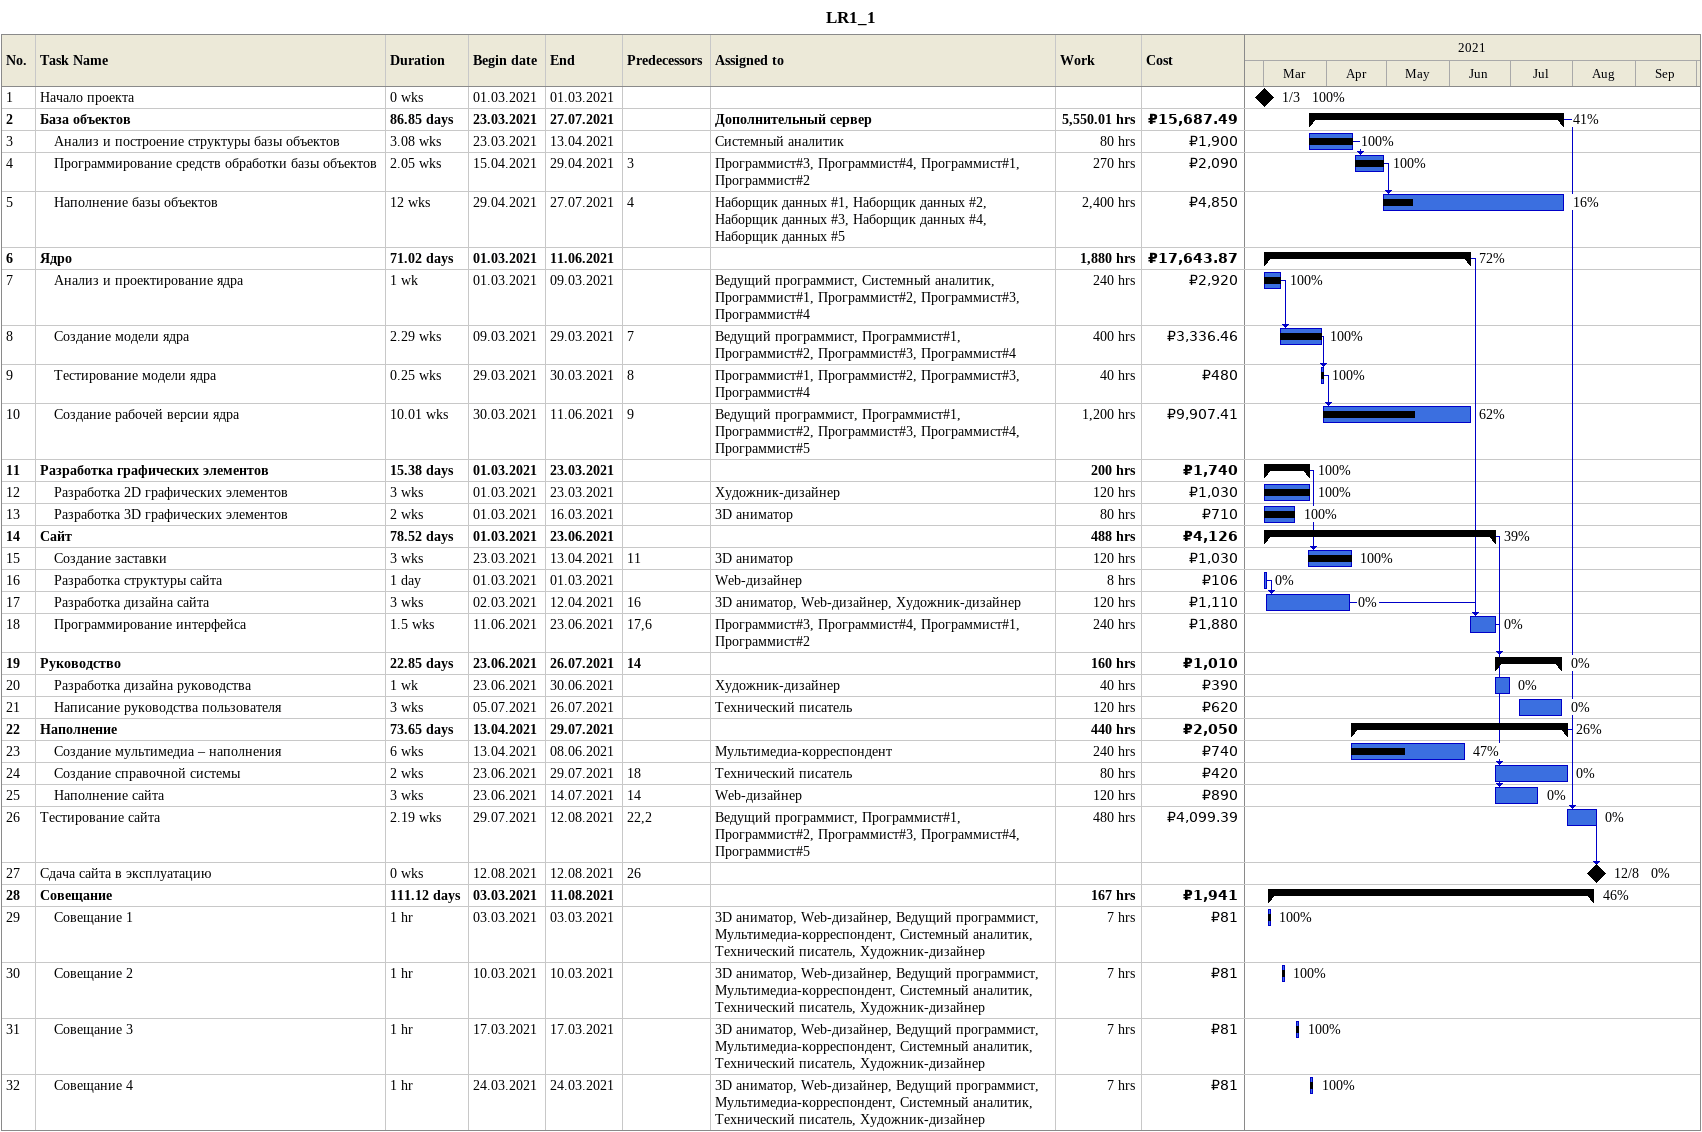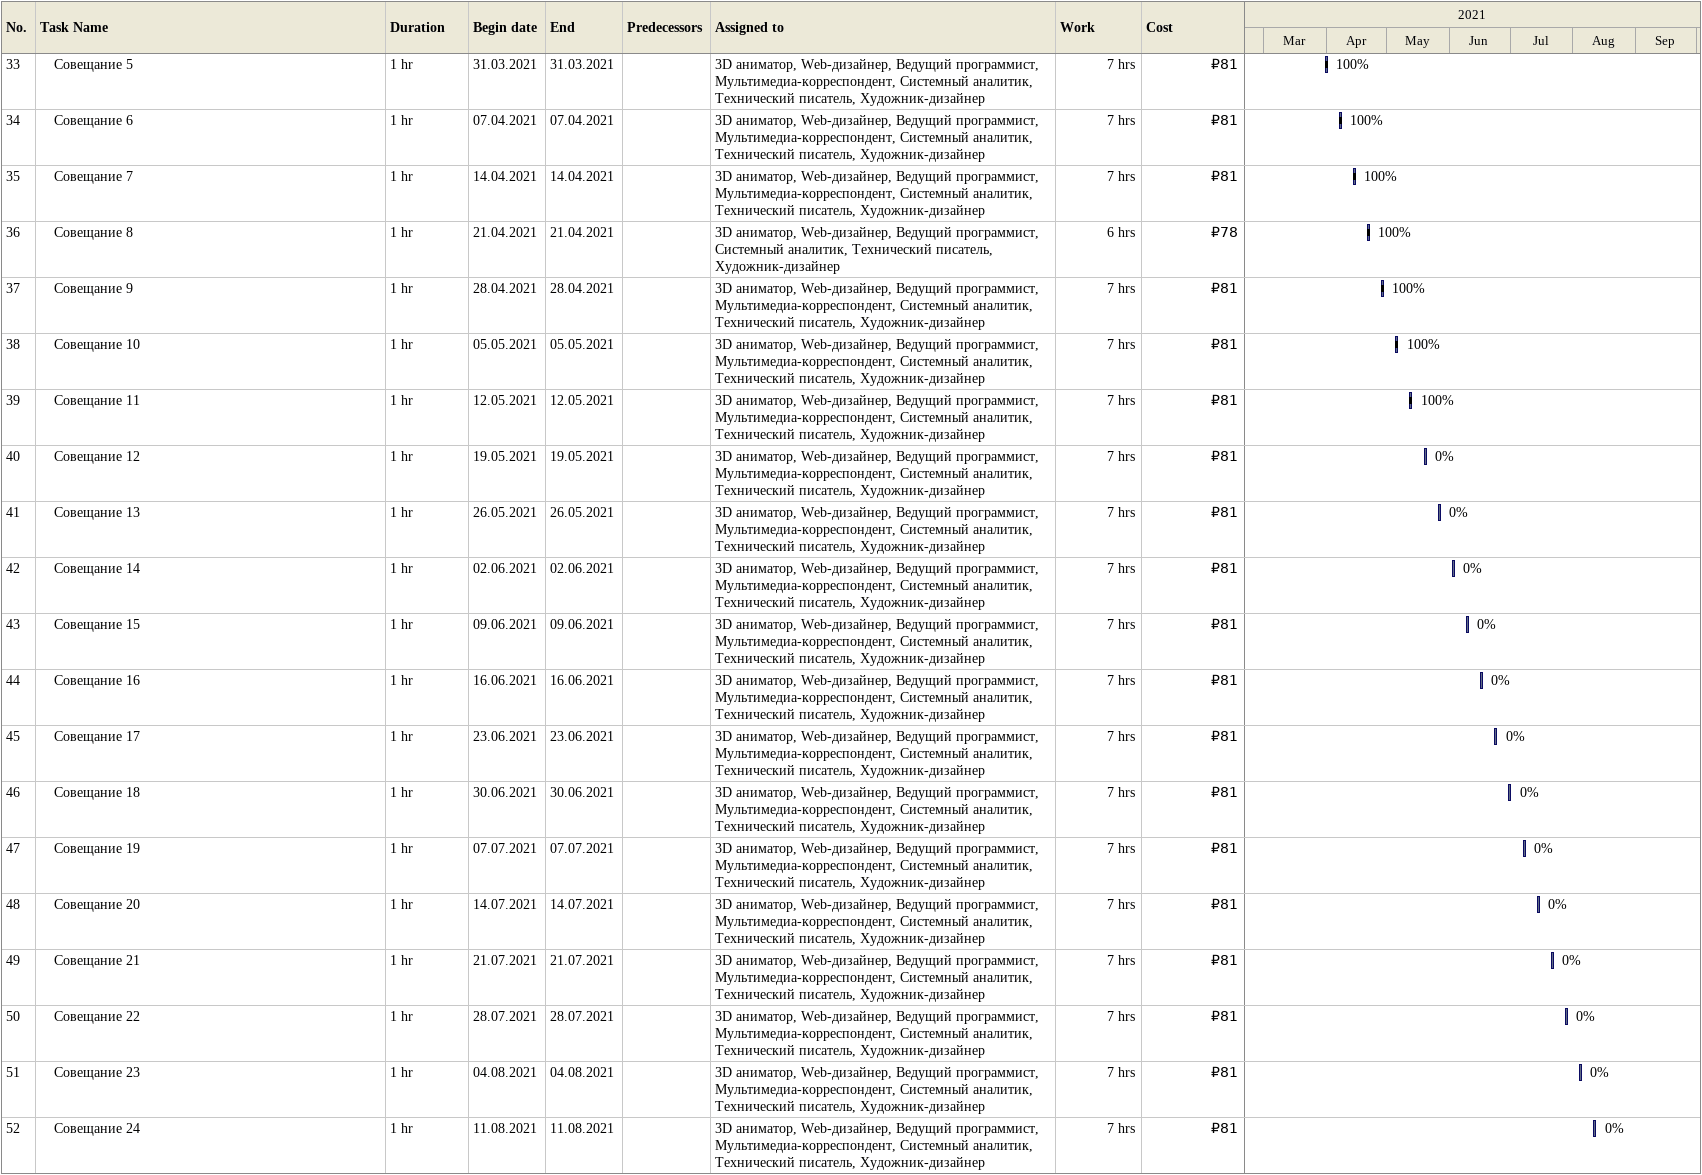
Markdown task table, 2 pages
LR1_1

| ID | Level | Task | Duration | Start | Finish | Predecessors | Resources | % complete | Work (h) | Cost (₽) |
|---|---|---|---|---|---|---|---|---|---|---|
| 1 | 1 | Начало проекта | 0w | 2021-03-01 | 2021-03-01 |  |  | 100 |  |  |
| 2 | 1 | **База объектов** | 86.85d | 2021-03-23 | 2021-07-27 |  | Дополнительный сервер | 41 | 5550.01 | 15687.49 |
| 3 | 2 | Анализ и построение структуры базы объектов | 3.08w | 2021-03-23 | 2021-04-13 |  | Системный аналитик | 100 | 80 | 1900 |
| 4 | 2 | Программирование средств обработки базы объектов | 2.05w | 2021-04-15 | 2021-04-29 | 3 | Программист#3, Программист#4, Программист#1, Программист#2 | 100 | 270 | 2090 |
| 5 | 2 | Наполнение базы объектов | 12w | 2021-04-29 | 2021-07-27 | 4 | Наборщик данных #1, Наборщик данных #2, Наборщик данных #3, Наборщик данных #4, Наборщик данных #5 | 16 | 2400 | 4850 |
| 6 | 1 | **Ядро** | 71.02d | 2021-03-01 | 2021-06-11 |  |  | 72 | 1880 | 17643.87 |
| 7 | 2 | Анализ и проектирование ядра | 1w | 2021-03-01 | 2021-03-09 |  | Ведущий программист, Системный аналитик, Программист#1, Программист#2, Программист#3, Программист#4 | 100 | 240 | 2920 |
| 8 | 2 | Создание модели ядра | 2.29w | 2021-03-09 | 2021-03-29 | 7 | Ведущий программист, Программист#1, Программист#2, Программист#3, Программист#4 | 100 | 400 | 3336.46 |
| 9 | 2 | Тестирование модели ядра | 0.25w | 2021-03-29 | 2021-03-30 | 8 | Программист#1, Программист#2, Программист#3, Программист#4 | 100 | 40 | 480 |
| 10 | 2 | Создание рабочей версии ядра | 10.01w | 2021-03-30 | 2021-06-11 | 9 | Ведущий программист, Программист#1, Программист#2, Программист#3, Программист#4, Программист#5 | 62 | 1200 | 9907.41 |
| 11 | 1 | **Разработка графических элементов** | 15.38d | 2021-03-01 | 2021-03-23 |  |  | 100 | 200 | 1740 |
| 12 | 2 | Разработка 2D графических элементов | 3w | 2021-03-01 | 2021-03-23 |  | Художник-дизайнер | 100 | 120 | 1030 |
| 13 | 2 | Разработка 3D графических элементов | 2w | 2021-03-01 | 2021-03-16 |  | 3D аниматор | 100 | 80 | 710 |
| 14 | 1 | **Сайт** | 78.52d | 2021-03-01 | 2021-06-23 |  |  | 39 | 488 | 4126 |
| 15 | 2 | Создание заставки | 3w | 2021-03-23 | 2021-04-13 | 11 | 3D аниматор | 100 | 120 | 1030 |
| 16 | 2 | Разработка структуры сайта | 1d | 2021-03-01 | 2021-03-01 |  | Web-дизайнер | 0 | 8 | 106 |
| 17 | 2 | Разработка дизайна сайта | 3w | 2021-03-02 | 2021-04-12 | 16 | 3D аниматор, Web-дизайнер, Художник-дизайнер | 0 | 120 | 1110 |
| 18 | 2 | Программирование интерфейса | 1.5w | 2021-06-11 | 2021-06-23 | 17, 6 | Программист#3, Программист#4, Программист#1, Программист#2 | 0 | 240 | 1880 |
| 19 | 1 | **Руководство** | 22.85d | 2021-06-23 | 2021-07-26 | 14 |  | 0 | 160 | 1010 |
| 20 | 2 | Разработка дизайна руководства | 1w | 2021-06-23 | 2021-06-30 |  | Художник-дизайнер | 0 | 40 | 390 |
| 21 | 2 | Написание руководства пользователя | 3w | 2021-07-05 | 2021-07-26 |  | Технический писатель | 0 | 120 | 620 |
| 22 | 1 | **Наполнение** | 73.65d | 2021-04-13 | 2021-07-29 |  |  | 26 | 440 | 2050 |
| 23 | 2 | Создание мультимедиа – наполнения | 6w | 2021-04-13 | 2021-06-08 |  | Мультимедиа-корреспондент | 47 | 240 | 740 |
| 24 | 2 | Создание справочной системы | 2w | 2021-06-23 | 2021-07-29 | 18 | Технический писатель | 0 | 80 | 420 |
| 25 | 2 | Наполнение сайта | 3w | 2021-06-23 | 2021-07-14 | 14 | Web-дизайнер | 0 | 120 | 890 |
| 26 | 1 | Тестирование сайта | 2.19w | 2021-07-29 | 2021-08-12 | 22, 2 | Ведущий программист, Программист#1, Программист#2, Программист#3, Программист#4, Программист#5 | 0 | 480 | 4099.39 |
| 27 | 1 | Сдача сайта в эксплуатацию | 0w | 2021-08-12 | 2021-08-12 | 26 |  | 0 |  |  |
| 28 | 1 | **Совещание** | 111.12d | 2021-03-03 | 2021-08-11 |  |  | 46 | 167 | 1941 |
| 29 | 2 | Совещание 1 | 1h | 2021-03-03 | 2021-03-03 |  | 3D аниматор, Web-дизайнер, Ведущий программист, Мультимедиа-корреспондент, Системный аналитик, Технический писатель, Художник-дизайнер | 100 | 7 | 81 |
| 30 | 2 | Совещание 2 | 1h | 2021-03-10 | 2021-03-10 |  | 3D аниматор, Web-дизайнер, Ведущий программист, Мультимедиа-корреспондент, Системный аналитик, Технический писатель, Художник-дизайнер | 100 | 7 | 81 |
| 31 | 2 | Совещание 3 | 1h | 2021-03-17 | 2021-03-17 |  | 3D аниматор, Web-дизайнер, Ведущий программист, Мультимедиа-корреспондент, Системный аналитик, Технический писатель, Художник-дизайнер | 100 | 7 | 81 |
| 32 | 2 | Совещание 4 | 1h | 2021-03-24 | 2021-03-24 |  | 3D аниматор, Web-дизайнер, Ведущий программист, Мультимедиа-корреспондент, Системный аналитик, Технический писатель, Художник-дизайнер | 100 | 7 | 81 |
| 33 | 2 | Совещание 5 | 1h | 2021-03-31 | 2021-03-31 |  | 3D аниматор, Web-дизайнер, Ведущий программист, Мультимедиа-корреспондент, Системный аналитик, Технический писатель, Художник-дизайнер | 100 | 7 | 81 |
| 34 | 2 | Совещание 6 | 1h | 2021-04-07 | 2021-04-07 |  | 3D аниматор, Web-дизайнер, Ведущий программист, Мультимедиа-корреспондент, Системный аналитик, Технический писатель, Художник-дизайнер | 100 | 7 | 81 |
| 35 | 2 | Совещание 7 | 1h | 2021-04-14 | 2021-04-14 |  | 3D аниматор, Web-дизайнер, Ведущий программист, Мультимедиа-корреспондент, Системный аналитик, Технический писатель, Художник-дизайнер | 100 | 7 | 81 |
| 36 | 2 | Совещание 8 | 1h | 2021-04-21 | 2021-04-21 |  | 3D аниматор, Web-дизайнер, Ведущий программист, Системный аналитик, Технический писатель, Художник-дизайнер | 100 | 6 | 78 |
| 37 | 2 | Совещание 9 | 1h | 2021-04-28 | 2021-04-28 |  | 3D аниматор, Web-дизайнер, Ведущий программист, Мультимедиа-корреспондент, Системный аналитик, Технический писатель, Художник-дизайнер | 100 | 7 | 81 |
| 38 | 2 | Совещание 10 | 1h | 2021-05-05 | 2021-05-05 |  | 3D аниматор, Web-дизайнер, Ведущий программист, Мультимедиа-корреспондент, Системный аналитик, Технический писатель, Художник-дизайнер | 100 | 7 | 81 |
| 39 | 2 | Совещание 11 | 1h | 2021-05-12 | 2021-05-12 |  | 3D аниматор, Web-дизайнер, Ведущий программист, Мультимедиа-корреспондент, Системный аналитик, Технический писатель, Художник-дизайнер | 100 | 7 | 81 |
| 40 | 2 | Совещание 12 | 1h | 2021-05-19 | 2021-05-19 |  | 3D аниматор, Web-дизайнер, Ведущий программист, Мультимедиа-корреспондент, Системный аналитик, Технический писатель, Художник-дизайнер | 0 | 7 | 81 |
| 41 | 2 | Совещание 13 | 1h | 2021-05-26 | 2021-05-26 |  | 3D аниматор, Web-дизайнер, Ведущий программист, Мультимедиа-корреспондент, Системный аналитик, Технический писатель, Художник-дизайнер | 0 | 7 | 81 |
| 42 | 2 | Совещание 14 | 1h | 2021-06-02 | 2021-06-02 |  | 3D аниматор, Web-дизайнер, Ведущий программист, Мультимедиа-корреспондент, Системный аналитик, Технический писатель, Художник-дизайнер | 0 | 7 | 81 |
| 43 | 2 | Совещание 15 | 1h | 2021-06-09 | 2021-06-09 |  | 3D аниматор, Web-дизайнер, Ведущий программист, Мультимедиа-корреспондент, Системный аналитик, Технический писатель, Художник-дизайнер | 0 | 7 | 81 |
| 44 | 2 | Совещание 16 | 1h | 2021-06-16 | 2021-06-16 |  | 3D аниматор, Web-дизайнер, Ведущий программист, Мультимедиа-корреспондент, Системный аналитик, Технический писатель, Художник-дизайнер | 0 | 7 | 81 |
| 45 | 2 | Совещание 17 | 1h | 2021-06-23 | 2021-06-23 |  | 3D аниматор, Web-дизайнер, Ведущий программист, Мультимедиа-корреспондент, Системный аналитик, Технический писатель, Художник-дизайнер | 0 | 7 | 81 |
| 46 | 2 | Совещание 18 | 1h | 2021-06-30 | 2021-06-30 |  | 3D аниматор, Web-дизайнер, Ведущий программист, Мультимедиа-корреспондент, Системный аналитик, Технический писатель, Художник-дизайнер | 0 | 7 | 81 |
| 47 | 2 | Совещание 19 | 1h | 2021-07-07 | 2021-07-07 |  | 3D аниматор, Web-дизайнер, Ведущий программист, Мультимедиа-корреспондент, Системный аналитик, Технический писатель, Художник-дизайнер | 0 | 7 | 81 |
| 48 | 2 | Совещание 20 | 1h | 2021-07-14 | 2021-07-14 |  | 3D аниматор, Web-дизайнер, Ведущий программист, Мультимедиа-корреспондент, Системный аналитик, Технический писатель, Художник-дизайнер | 0 | 7 | 81 |
| 49 | 2 | Совещание 21 | 1h | 2021-07-21 | 2021-07-21 |  | 3D аниматор, Web-дизайнер, Ведущий программист, Мультимедиа-корреспондент, Системный аналитик, Технический писатель, Художник-дизайнер | 0 | 7 | 81 |
| 50 | 2 | Совещание 22 | 1h | 2021-07-28 | 2021-07-28 |  | 3D аниматор, Web-дизайнер, Ведущий программист, Мультимедиа-корреспондент, Системный аналитик, Технический писатель, Художник-дизайнер | 0 | 7 | 81 |
| 51 | 2 | Совещание 23 | 1h | 2021-08-04 | 2021-08-04 |  | 3D аниматор, Web-дизайнер, Ведущий программист, Мультимедиа-корреспондент, Системный аналитик, Технический писатель, Художник-дизайнер | 0 | 7 | 81 |
| 52 | 2 | Совещание 24 | 1h | 2021-08-11 | 2021-08-11 |  | 3D аниматор, Web-дизайнер, Ведущий программист, Мультимедиа-корреспондент, Системный аналитик, Технический писатель, Художник-дизайнер | 0 | 7 | 81 |
